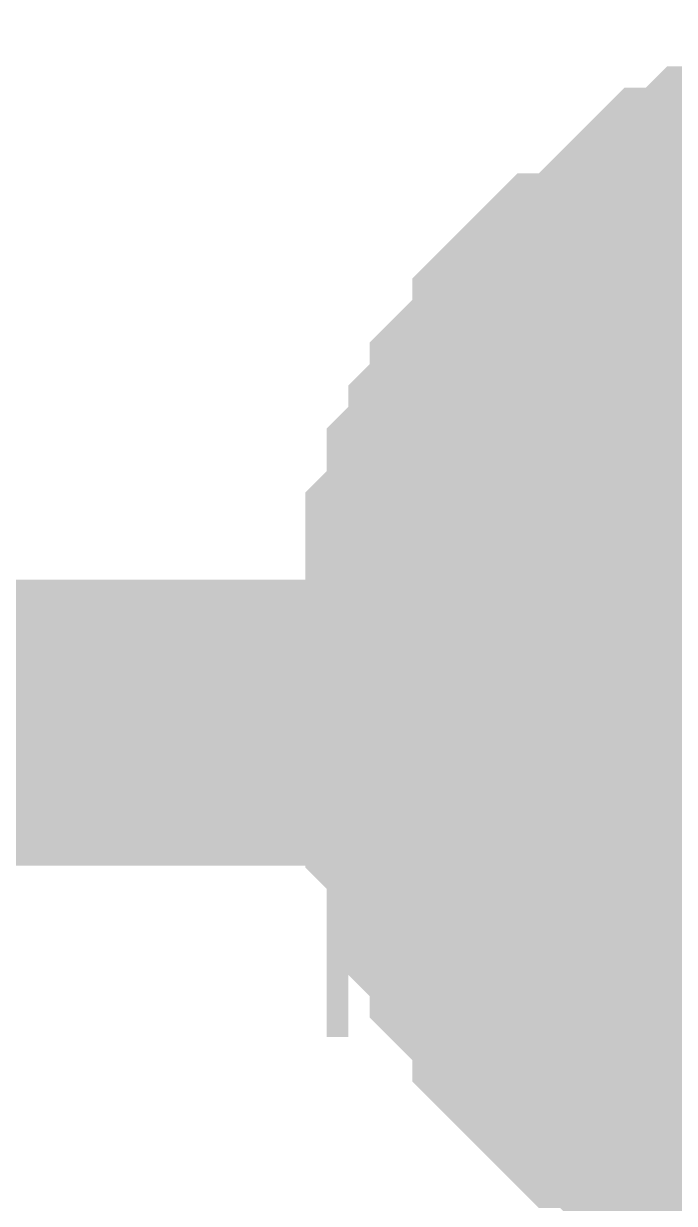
# Model space of a CAD drawing. Header units: millimetres. Extents: x 0 to 800, y 0 to 567.
# Drawn here: x 120.018 to 120.7, y 74.801 to 76.037 of the extents above; entities that cross this region are included whole.
import ezdxf

# ---------------------------------------------------------------- set-up
doc = ezdxf.new("R2010")
doc.units = ezdxf.units.MM
doc.layers.add('Sheet', color=255, linetype='Continuous')

msp = doc.modelspace()

# ---------------------------------------------------------------- linework, layer by layer
at = {"layer": 'Sheet'}
for points, const_width in [([(120.463, 75.3718), (120.463, 75.3942), (120.463, 75.4166), (120.463, 75.4614), (120.463, 75.4838), (120.4854, 75.5062), (120.4854, 75.5286), (120.4854, 75.551), (120.5078, 75.5734), (120.5078, 75.5958), (120.5302, 75.6182), (120.5302, 75.6406), (120.5526, 75.663), (120.575, 75.6854), (120.575, 75.7078), (120.5974, 75.7302), (120.6198, 75.7302), (120.6422, 75.7526), (120.6646, 75.775), (120.687, 75.7974), (120.687, 75.7974), (120.7094, 75.8198), (120.7318, 75.8198), (120.7542, 75.8422), (120.7766, 75.8422), (120.799, 75.8646), (120.8214, 75.8646), (120.8438, 75.8646), (120.8886, 75.887)], 0.2997), ([(120.463, 75.3718), (120.463, 75.3942), (120.463, 75.4166), (120.463, 75.4614), (120.463, 75.4838), (120.4854, 75.5062), (120.4854, 75.5286), (120.4854, 75.551), (120.5078, 75.5734), (120.5078, 75.5958), (120.5302, 75.6182), (120.5302, 75.6406), (120.5526, 75.663), (120.575, 75.6854), (120.575, 75.7078), (120.5974, 75.7302), (120.6198, 75.7302), (120.6422, 75.7526), (120.6646, 75.775), (120.687, 75.7974), (120.687, 75.7974), (120.7094, 75.8198), (120.7318, 75.8198), (120.7542, 75.8422), (120.7766, 75.8422), (120.799, 75.8646), (120.8214, 75.8646), (120.8438, 75.8646), (120.8886, 75.887)], 0.2997), ([(120.463, 75.3718), (120.463, 75.3942), (120.463, 75.4166), (120.463, 75.4614), (120.463, 75.4838), (120.4854, 75.5062), (120.4854, 75.5286), (120.4854, 75.551), (120.5078, 75.5734), (120.5078, 75.5958), (120.5302, 75.6182), (120.5302, 75.6406), (120.5526, 75.663), (120.575, 75.6854), (120.575, 75.7078), (120.5974, 75.7302), (120.6198, 75.7302), (120.6422, 75.7526), (120.6646, 75.775), (120.687, 75.7974), (120.687, 75.7974), (120.7094, 75.8198), (120.7318, 75.8198), (120.7542, 75.8422), (120.7766, 75.8422), (120.799, 75.8646), (120.8214, 75.8646), (120.8438, 75.8646), (120.8886, 75.887)], 0.2997), ([(120.463, 75.3718), (120.463, 75.3942), (120.463, 75.4166), (120.463, 75.4614), (120.463, 75.4838), (120.4854, 75.5062), (120.4854, 75.5286), (120.4854, 75.551), (120.5078, 75.5734), (120.5078, 75.5958), (120.5302, 75.6182), (120.5302, 75.6406), (120.5526, 75.663), (120.575, 75.6854), (120.575, 75.7078), (120.5974, 75.7302), (120.6198, 75.7302), (120.6422, 75.7526), (120.6646, 75.775), (120.687, 75.7974), (120.687, 75.7974), (120.7094, 75.8198), (120.7318, 75.8198), (120.7542, 75.8422), (120.7766, 75.8422), (120.799, 75.8646), (120.8214, 75.8646), (120.8438, 75.8646), (120.8886, 75.887)], 0.2997), ([(120.463, 75.3718), (120.463, 75.3942), (120.463, 75.4166), (120.463, 75.4614), (120.463, 75.4838), (120.4854, 75.5062), (120.4854, 75.5286), (120.4854, 75.551), (120.5078, 75.5734), (120.5078, 75.5958), (120.5302, 75.6182), (120.5302, 75.6406), (120.5526, 75.663), (120.575, 75.6854), (120.575, 75.7078), (120.5974, 75.7302), (120.6198, 75.7302), (120.6422, 75.7526), (120.6646, 75.775), (120.687, 75.7974), (120.687, 75.7974), (120.7094, 75.8198), (120.7318, 75.8198), (120.7542, 75.8422), (120.7766, 75.8422), (120.799, 75.8646), (120.8214, 75.8646), (120.8438, 75.8646), (120.8886, 75.887)], 0.2997), ([(120.463, 75.3718), (120.463, 75.3942), (120.463, 75.4166), (120.463, 75.4614), (120.463, 75.4838), (120.4854, 75.5062), (120.4854, 75.5286), (120.4854, 75.551), (120.5078, 75.5734), (120.5078, 75.5958), (120.5302, 75.6182), (120.5302, 75.6406), (120.5526, 75.663), (120.575, 75.6854), (120.575, 75.7078), (120.5974, 75.7302), (120.6198, 75.7302), (120.6422, 75.7526), (120.6646, 75.775), (120.687, 75.7974), (120.687, 75.7974), (120.7094, 75.8198), (120.7318, 75.8198), (120.7542, 75.8422), (120.7766, 75.8422), (120.799, 75.8646), (120.8214, 75.8646), (120.8438, 75.8646), (120.8886, 75.887)], 0.2997), ([(120.463, 75.3047), (120.463, 75.3271), (120.463, 75.3494), (120.463, 75.3942), (120.463, 75.4166), (120.4854, 75.439), (120.4854, 75.4614), (120.4854, 75.4838), (120.5078, 75.5062), (120.5078, 75.5286), (120.5302, 75.551), (120.5302, 75.5734), (120.5526, 75.5958), (120.575, 75.6182), (120.575, 75.6406), (120.5974, 75.663), (120.6198, 75.663), (120.6422, 75.6854), (120.6646, 75.7078), (120.687, 75.7302), (120.687, 75.7302), (120.7094, 75.7526), (120.7318, 75.7526), (120.7542, 75.775), (120.7766, 75.775), (120.799, 75.7974), (120.8214, 75.7974), (120.8438, 75.7974), (120.8886, 75.8198)], 0.2997), ([(120.463, 75.3047), (120.463, 75.3271), (120.463, 75.3494), (120.463, 75.3942), (120.463, 75.4166), (120.4854, 75.439), (120.4854, 75.4614), (120.4854, 75.4838), (120.5078, 75.5062), (120.5078, 75.5286), (120.5302, 75.551), (120.5302, 75.5734), (120.5526, 75.5958), (120.575, 75.6182), (120.575, 75.6406), (120.5974, 75.663), (120.6198, 75.663), (120.6422, 75.6854), (120.6646, 75.7078), (120.687, 75.7302), (120.687, 75.7302), (120.7094, 75.7526), (120.7318, 75.7526), (120.7542, 75.775), (120.7766, 75.775), (120.799, 75.7974), (120.8214, 75.7974), (120.8438, 75.7974), (120.8886, 75.8198)], 0.2997), ([(120.463, 75.3047), (120.463, 75.3271), (120.463, 75.3494), (120.463, 75.3942), (120.463, 75.4166), (120.4854, 75.439), (120.4854, 75.4614), (120.4854, 75.4838), (120.5078, 75.5062), (120.5078, 75.5286), (120.5302, 75.551), (120.5302, 75.5734), (120.5526, 75.5958), (120.575, 75.6182), (120.575, 75.6406), (120.5974, 75.663), (120.6198, 75.663), (120.6422, 75.6854), (120.6646, 75.7078), (120.687, 75.7302), (120.687, 75.7302), (120.7094, 75.7526), (120.7318, 75.7526), (120.7542, 75.775), (120.7766, 75.775), (120.799, 75.7974), (120.8214, 75.7974), (120.8438, 75.7974), (120.8886, 75.8198)], 0.2997), ([(120.463, 75.3047), (120.463, 75.3271), (120.463, 75.3494), (120.463, 75.3942), (120.463, 75.4166), (120.4854, 75.439), (120.4854, 75.4614), (120.4854, 75.4838), (120.5078, 75.5062), (120.5078, 75.5286), (120.5302, 75.551), (120.5302, 75.5734), (120.5526, 75.5958), (120.575, 75.6182), (120.575, 75.6406), (120.5974, 75.663), (120.6198, 75.663), (120.6422, 75.6854), (120.6646, 75.7078), (120.687, 75.7302), (120.687, 75.7302), (120.7094, 75.7526), (120.7318, 75.7526), (120.7542, 75.775), (120.7766, 75.775), (120.799, 75.7974), (120.8214, 75.7974), (120.8438, 75.7974), (120.8886, 75.8198)], 0.2997), ([(120.463, 75.3718), (120.463, 75.3942), (120.463, 75.4166), (120.463, 75.4614), (120.463, 75.4838), (120.4854, 75.5062), (120.4854, 75.5286), (120.4854, 75.551), (120.5078, 75.5734), (120.5078, 75.5958), (120.5302, 75.6182), (120.5302, 75.6406), (120.5526, 75.663), (120.575, 75.6854), (120.575, 75.7078), (120.5974, 75.7302), (120.6198, 75.7302), (120.6422, 75.7526), (120.6646, 75.775), (120.687, 75.7974), (120.687, 75.7974), (120.7094, 75.8198), (120.7318, 75.8198), (120.7542, 75.8422)], 0.0991), ([(120.463, 75.3718), (120.463, 75.3942), (120.463, 75.4166), (120.463, 75.4614), (120.463, 75.4838), (120.4854, 75.5062), (120.4854, 75.5286), (120.4854, 75.551), (120.5078, 75.5734), (120.5078, 75.5958), (120.5302, 75.6182), (120.5302, 75.6406), (120.5526, 75.663), (120.575, 75.6854), (120.575, 75.7078), (120.5974, 75.7302), (120.6198, 75.7302), (120.6422, 75.7526), (120.6646, 75.775), (120.687, 75.7974), (120.687, 75.7974), (120.7094, 75.8198), (120.7318, 75.8198), (120.7542, 75.8422)], 0.0991), ([(120.463, 75.3718), (120.463, 75.3942), (120.463, 75.4166), (120.463, 75.4614), (120.463, 75.4838), (120.4854, 75.5062), (120.4854, 75.5286), (120.4854, 75.551), (120.5078, 75.5734), (120.5078, 75.5958), (120.5302, 75.6182), (120.5302, 75.6406), (120.5526, 75.663), (120.575, 75.6854), (120.575, 75.7078), (120.5974, 75.7302), (120.6198, 75.7302), (120.6422, 75.7526), (120.6646, 75.775), (120.687, 75.7974), (120.687, 75.7974), (120.7094, 75.8198), (120.7318, 75.8198), (120.7542, 75.8422)], 0.0991), ([(120.463, 75.3718), (120.463, 75.3942), (120.463, 75.4166), (120.463, 75.4614), (120.463, 75.4838), (120.4854, 75.5062), (120.4854, 75.5286), (120.4854, 75.551), (120.5078, 75.5734), (120.5078, 75.5958), (120.5302, 75.6182), (120.5302, 75.6406), (120.5526, 75.663), (120.575, 75.6854), (120.575, 75.7078), (120.5974, 75.7302), (120.6198, 75.7302), (120.6422, 75.7526), (120.6646, 75.775), (120.687, 75.7974), (120.687, 75.7974), (120.7094, 75.8198), (120.7318, 75.8198), (120.7542, 75.8422)], 0.0991), ([(120.463, 75.3718), (120.463, 75.3942), (120.463, 75.4166), (120.463, 75.4614), (120.463, 75.4838), (120.4854, 75.5062), (120.4854, 75.5286), (120.4854, 75.551), (120.5078, 75.5734), (120.5078, 75.5958), (120.5302, 75.6182), (120.5302, 75.6406), (120.5526, 75.663), (120.575, 75.6854), (120.575, 75.7078), (120.5974, 75.7302), (120.6198, 75.7302), (120.6422, 75.7526), (120.6646, 75.775), (120.687, 75.7974), (120.687, 75.7974), (120.7094, 75.8198), (120.7318, 75.8198), (120.7542, 75.8422)], 0.0991), ([(120.463, 75.3718), (120.463, 75.3942), (120.463, 75.4166), (120.463, 75.4614), (120.463, 75.4838), (120.4854, 75.5062), (120.4854, 75.5286), (120.4854, 75.551), (120.5078, 75.5734), (120.5078, 75.5958), (120.5302, 75.6182), (120.5302, 75.6406), (120.5526, 75.663), (120.575, 75.6854), (120.575, 75.7078), (120.5974, 75.7302), (120.6198, 75.7302), (120.6422, 75.7526), (120.6646, 75.775), (120.687, 75.7974), (120.687, 75.7974), (120.7094, 75.8198), (120.7318, 75.8198), (120.7542, 75.8422)], 0.0991), ([(120.463, 75.3047), (120.463, 75.3271), (120.463, 75.3494), (120.463, 75.3942), (120.463, 75.4166), (120.4854, 75.439), (120.4854, 75.4614), (120.4854, 75.4838), (120.5078, 75.5062), (120.5078, 75.5286), (120.5302, 75.551), (120.5302, 75.5734), (120.5526, 75.5958), (120.575, 75.6182), (120.575, 75.6406), (120.5974, 75.663), (120.6198, 75.663), (120.6422, 75.6854), (120.6646, 75.7078), (120.687, 75.7302), (120.687, 75.7302), (120.7094, 75.7526), (120.7318, 75.7526), (120.7542, 75.775)], 0.0991), ([(120.463, 75.3047), (120.463, 75.3271), (120.463, 75.3494), (120.463, 75.3942), (120.463, 75.4166), (120.4854, 75.439), (120.4854, 75.4614), (120.4854, 75.4838), (120.5078, 75.5062), (120.5078, 75.5286), (120.5302, 75.551), (120.5302, 75.5734), (120.5526, 75.5958), (120.575, 75.6182), (120.575, 75.6406), (120.5974, 75.663), (120.6198, 75.663), (120.6422, 75.6854), (120.6646, 75.7078), (120.687, 75.7302), (120.687, 75.7302), (120.7094, 75.7526), (120.7318, 75.7526), (120.7542, 75.775)], 0.0991), ([(120.463, 75.3047), (120.463, 75.3271), (120.463, 75.3494), (120.463, 75.3942), (120.463, 75.4166), (120.4854, 75.439), (120.4854, 75.4614), (120.4854, 75.4838), (120.5078, 75.5062), (120.5078, 75.5286), (120.5302, 75.551), (120.5302, 75.5734), (120.5526, 75.5958), (120.575, 75.6182), (120.575, 75.6406), (120.5974, 75.663), (120.6198, 75.663), (120.6422, 75.6854), (120.6646, 75.7078), (120.687, 75.7302), (120.687, 75.7302), (120.7094, 75.7526), (120.7318, 75.7526), (120.7542, 75.775)], 0.0991), ([(120.463, 75.3047), (120.463, 75.3271), (120.463, 75.3494), (120.463, 75.3942), (120.463, 75.4166), (120.4854, 75.439), (120.4854, 75.4614), (120.4854, 75.4838), (120.5078, 75.5062), (120.5078, 75.5286), (120.5302, 75.551), (120.5302, 75.5734), (120.5526, 75.5958), (120.575, 75.6182), (120.575, 75.6406), (120.5974, 75.663), (120.6198, 75.663), (120.6422, 75.6854), (120.6646, 75.7078), (120.687, 75.7302), (120.687, 75.7302), (120.7094, 75.7526), (120.7318, 75.7526), (120.7542, 75.775)], 0.0991), ([(120.9782, 75.3718), (120.9782, 75.3047), (109.2858, 75.3047)], 0.2997), ([(120.8886, 74.8567), (120.8438, 74.8791), (120.8214, 74.8791), (120.799, 74.8791), (120.7766, 74.9015), (120.7542, 74.9015), (120.7318, 74.9239), (120.7094, 74.9239), (120.687, 74.9463), (120.687, 74.9463), (120.6646, 74.9687), (120.6422, 74.9911), (120.6198, 75.0135), (120.5974, 75.0135), (120.575, 75.0359), (120.575, 75.0583), (120.5526, 75.0807), (120.5302, 75.1031), (120.5302, 75.1255), (120.5078, 75.1479), (120.5078, 75.1703), (120.4854, 75.1927), (120.4854, 75.2151), (120.4854, 75.2375), (120.463, 75.2599), (120.463, 75.2823), (120.463, 75.3271), (120.463, 75.3494), (120.463, 75.3718)], 0.2997), ([(120.463, 75.3718), (120.463, 75.3718)], 0.2997), ([(120.8886, 74.8567), (120.8438, 74.8791), (120.8214, 74.8791), (120.799, 74.8791), (120.7766, 74.9015), (120.7542, 74.9015), (120.7318, 74.9239), (120.7094, 74.9239), (120.687, 74.9463), (120.687, 74.9463), (120.6646, 74.9687), (120.6422, 74.9911), (120.6198, 75.0135), (120.5974, 75.0135), (120.575, 75.0359), (120.575, 75.0583), (120.5526, 75.0807), (120.5302, 75.1031), (120.5302, 75.1255), (120.5078, 75.1479), (120.5078, 75.1703), (120.4854, 75.1927), (120.4854, 75.2151), (120.4854, 75.2375), (120.463, 75.2599), (120.463, 75.2823), (120.463, 75.3271), (120.463, 75.3494), (120.463, 75.3718)], 0.2997), ([(120.463, 75.3718), (120.463, 75.3718)], 0.2997), ([(120.8886, 74.8567), (120.8438, 74.8791), (120.8214, 74.8791), (120.799, 74.8791), (120.7766, 74.9015), (120.7542, 74.9015), (120.7318, 74.9239), (120.7094, 74.9239), (120.687, 74.9463), (120.687, 74.9463), (120.6646, 74.9687), (120.6422, 74.9911), (120.6198, 75.0135), (120.5974, 75.0135), (120.575, 75.0359), (120.575, 75.0583), (120.5526, 75.0807), (120.5302, 75.1031), (120.5302, 75.1255), (120.5078, 75.1479), (120.5078, 75.1703), (120.4854, 75.1927), (120.4854, 75.2151), (120.4854, 75.2375), (120.463, 75.2599), (120.463, 75.2823), (120.463, 75.3271), (120.463, 75.3494), (120.463, 75.3718)], 0.2997), ([(120.463, 75.3718), (120.463, 75.3718)], 0.2997), ([(120.8886, 74.8567), (120.8438, 74.8791), (120.8214, 74.8791), (120.799, 74.8791), (120.7766, 74.9015), (120.7542, 74.9015), (120.7318, 74.9239), (120.7094, 74.9239), (120.687, 74.9463), (120.687, 74.9463), (120.6646, 74.9687), (120.6422, 74.9911), (120.6198, 75.0135), (120.5974, 75.0135), (120.575, 75.0359), (120.575, 75.0583), (120.5526, 75.0807), (120.5302, 75.1031), (120.5302, 75.1255), (120.5078, 75.1479), (120.5078, 75.1703), (120.4854, 75.1927), (120.4854, 75.2151), (120.4854, 75.2375), (120.463, 75.2599), (120.463, 75.2823), (120.463, 75.3271), (120.463, 75.3494), (120.463, 75.3718)], 0.2997), ([(120.463, 75.3718), (120.463, 75.3718)], 0.2997), ([(120.8886, 74.8567), (120.8438, 74.8791), (120.8214, 74.8791), (120.799, 74.8791), (120.7766, 74.9015), (120.7542, 74.9015), (120.7318, 74.9239), (120.7094, 74.9239), (120.687, 74.9463), (120.687, 74.9463), (120.6646, 74.9687), (120.6422, 74.9911), (120.6198, 75.0135), (120.5974, 75.0135), (120.575, 75.0359), (120.575, 75.0583), (120.5526, 75.0807), (120.5302, 75.1031), (120.5302, 75.1255), (120.5078, 75.1479), (120.5078, 75.1703), (120.4854, 75.1927), (120.4854, 75.2151), (120.4854, 75.2375), (120.463, 75.2599), (120.463, 75.2823), (120.463, 75.3271), (120.463, 75.3494), (120.463, 75.3718)], 0.2997), ([(120.463, 75.3718), (120.463, 75.3718)], 0.2997), ([(120.8886, 74.8567), (120.8438, 74.8791), (120.8214, 74.8791), (120.799, 74.8791), (120.7766, 74.9015), (120.7542, 74.9015), (120.7318, 74.9239), (120.7094, 74.9239), (120.687, 74.9463), (120.687, 74.9463), (120.6646, 74.9687), (120.6422, 74.9911), (120.6198, 75.0135), (120.5974, 75.0135), (120.575, 75.0359), (120.575, 75.0583), (120.5526, 75.0807), (120.5302, 75.1031), (120.5302, 75.1255), (120.5078, 75.1479), (120.5078, 75.1703), (120.4854, 75.1927), (120.4854, 75.2151), (120.4854, 75.2375), (120.463, 75.2599), (120.463, 75.2823), (120.463, 75.3271), (120.463, 75.3494), (120.463, 75.3718)], 0.2997), ([(120.463, 75.3718), (120.463, 75.3718)], 0.2997), ([(120.8886, 74.8119), (120.8438, 74.8343), (120.8214, 74.8343), (120.799, 74.8343), (120.7766, 74.8567), (120.7542, 74.8567), (120.7318, 74.8791), (120.7094, 74.8791), (120.687, 74.9015), (120.687, 74.9015), (120.6646, 74.9239), (120.6422, 74.9463), (120.6198, 74.9463), (120.5974, 74.9687), (120.575, 74.9911), (120.575, 75.0135), (120.5526, 75.0359), (120.5302, 75.0583), (120.5302, 75.0807), (120.5078, 75.1031), (120.5078, 75.1255), (120.4854, 75.1255), (120.4854, 75.1703), (120.4854, 75.1927), (120.463, 75.2151), (120.463, 75.2375), (120.463, 75.2599), (120.463, 75.2823), (120.463, 75.3047)], 0.2997), ([(120.463, 75.3047), (120.463, 75.3047)], 0.2997), ([(120.8886, 74.8119), (120.8438, 74.8343), (120.8214, 74.8343), (120.799, 74.8343), (120.7766, 74.8567), (120.7542, 74.8567), (120.7318, 74.8791), (120.7094, 74.8791), (120.687, 74.9015), (120.687, 74.9015), (120.6646, 74.9239), (120.6422, 74.9463), (120.6198, 74.9463), (120.5974, 74.9687), (120.575, 74.9911), (120.575, 75.0135), (120.5526, 75.0359), (120.5302, 75.0583), (120.5302, 75.0807), (120.5078, 75.1031), (120.5078, 75.1255), (120.4854, 75.1255), (120.4854, 75.1703), (120.4854, 75.1927), (120.463, 75.2151), (120.463, 75.2375), (120.463, 75.2599), (120.463, 75.2823), (120.463, 75.3047)], 0.2997), ([(120.463, 75.3047), (120.463, 75.3047)], 0.2997), ([(120.8886, 74.8119), (120.8438, 74.8343), (120.8214, 74.8343), (120.799, 74.8343), (120.7766, 74.8567), (120.7542, 74.8567), (120.7318, 74.8791), (120.7094, 74.8791), (120.687, 74.9015), (120.687, 74.9015), (120.6646, 74.9239), (120.6422, 74.9463), (120.6198, 74.9463), (120.5974, 74.9687), (120.575, 74.9911), (120.575, 75.0135), (120.5526, 75.0359), (120.5302, 75.0583), (120.5302, 75.0807), (120.5078, 75.1031), (120.5078, 75.1255), (120.4854, 75.1255), (120.4854, 75.1703), (120.4854, 75.1927), (120.463, 75.2151), (120.463, 75.2375), (120.463, 75.2599), (120.463, 75.2823), (120.463, 75.3047)], 0.2997), ([(120.463, 75.3047), (120.463, 75.3047)], 0.2997), ([(120.8886, 74.8119), (120.8438, 74.8343), (120.8214, 74.8343), (120.799, 74.8343), (120.7766, 74.8567), (120.7542, 74.8567), (120.7318, 74.8791), (120.7094, 74.8791), (120.687, 74.9015), (120.687, 74.9015), (120.6646, 74.9239), (120.6422, 74.9463), (120.6198, 74.9463), (120.5974, 74.9687), (120.575, 74.9911), (120.575, 75.0135), (120.5526, 75.0359), (120.5302, 75.0583), (120.5302, 75.0807), (120.5078, 75.1031), (120.5078, 75.1255), (120.4854, 75.1255), (120.4854, 75.1703), (120.4854, 75.1927), (120.463, 75.2151), (120.463, 75.2375), (120.463, 75.2599), (120.463, 75.2823), (120.463, 75.3047)], 0.2997), ([(120.463, 75.3047), (120.463, 75.3047)], 0.2997), ([(120.7542, 74.9015), (120.7318, 74.9239), (120.7094, 74.9239), (120.687, 74.9463), (120.687, 74.9463), (120.6646, 74.9687), (120.6422, 74.9911), (120.6198, 75.0135), (120.5974, 75.0135), (120.575, 75.0359), (120.575, 75.0583), (120.5526, 75.0807), (120.5302, 75.1031), (120.5302, 75.1255), (120.5078, 75.1479), (120.5078, 75.1703), (120.4854, 75.1927), (120.4854, 75.2151), (120.4854, 75.2375), (120.463, 75.2599), (120.463, 75.2823), (120.463, 75.3271), (120.463, 75.3494), (120.463, 75.3718)], 0.0991), ([(120.463, 75.3718), (120.463, 75.3718)], 0.0991), ([(120.7542, 74.9015), (120.7318, 74.9239), (120.7094, 74.9239), (120.687, 74.9463), (120.687, 74.9463), (120.6646, 74.9687), (120.6422, 74.9911), (120.6198, 75.0135), (120.5974, 75.0135), (120.575, 75.0359), (120.575, 75.0583), (120.5526, 75.0807), (120.5302, 75.1031), (120.5302, 75.1255), (120.5078, 75.1479), (120.5078, 75.1703), (120.4854, 75.1927), (120.4854, 75.2151), (120.4854, 75.2375), (120.463, 75.2599), (120.463, 75.2823), (120.463, 75.3271), (120.463, 75.3494), (120.463, 75.3718)], 0.0991), ([(120.463, 75.3718), (120.463, 75.3718)], 0.0991), ([(120.7542, 74.9015), (120.7318, 74.9239), (120.7094, 74.9239), (120.687, 74.9463), (120.687, 74.9463), (120.6646, 74.9687), (120.6422, 74.9911), (120.6198, 75.0135), (120.5974, 75.0135), (120.575, 75.0359), (120.575, 75.0583), (120.5526, 75.0807), (120.5302, 75.1031), (120.5302, 75.1255), (120.5078, 75.1479), (120.5078, 75.1703), (120.4854, 75.1927), (120.4854, 75.2151), (120.4854, 75.2375), (120.463, 75.2599), (120.463, 75.2823), (120.463, 75.3271), (120.463, 75.3494), (120.463, 75.3718)], 0.0991), ([(120.463, 75.3718), (120.463, 75.3718)], 0.0991), ([(120.7542, 74.9015), (120.7318, 74.9239), (120.7094, 74.9239), (120.687, 74.9463), (120.687, 74.9463), (120.6646, 74.9687), (120.6422, 74.9911), (120.6198, 75.0135), (120.5974, 75.0135), (120.575, 75.0359), (120.575, 75.0583), (120.5526, 75.0807), (120.5302, 75.1031), (120.5302, 75.1255), (120.5078, 75.1479), (120.5078, 75.1703), (120.4854, 75.1927), (120.4854, 75.2151), (120.4854, 75.2375), (120.463, 75.2599), (120.463, 75.2823), (120.463, 75.3271), (120.463, 75.3494), (120.463, 75.3718)], 0.0991), ([(120.463, 75.3718), (120.463, 75.3718)], 0.0991), ([(120.7542, 74.9015), (120.7318, 74.9239), (120.7094, 74.9239), (120.687, 74.9463), (120.687, 74.9463), (120.6646, 74.9687), (120.6422, 74.9911), (120.6198, 75.0135), (120.5974, 75.0135), (120.575, 75.0359), (120.575, 75.0583), (120.5526, 75.0807), (120.5302, 75.1031), (120.5302, 75.1255), (120.5078, 75.1479), (120.5078, 75.1703), (120.4854, 75.1927), (120.4854, 75.2151), (120.4854, 75.2375), (120.463, 75.2599), (120.463, 75.2823), (120.463, 75.3271), (120.463, 75.3494), (120.463, 75.3718)], 0.0991), ([(120.463, 75.3718), (120.463, 75.3718)], 0.0991), ([(120.7542, 74.9015), (120.7318, 74.9239), (120.7094, 74.9239), (120.687, 74.9463), (120.687, 74.9463), (120.6646, 74.9687), (120.6422, 74.9911), (120.6198, 75.0135), (120.5974, 75.0135), (120.575, 75.0359), (120.575, 75.0583), (120.5526, 75.0807), (120.5302, 75.1031), (120.5302, 75.1255), (120.5078, 75.1479), (120.5078, 75.1703), (120.4854, 75.1927), (120.4854, 75.2151), (120.4854, 75.2375), (120.463, 75.2599), (120.463, 75.2823), (120.463, 75.3271), (120.463, 75.3494), (120.463, 75.3718)], 0.0991), ([(120.463, 75.3718), (120.463, 75.3718)], 0.0991), ([(120.7542, 74.8567), (120.7318, 74.8791), (120.7094, 74.8791), (120.687, 74.9015), (120.687, 74.9015), (120.6646, 74.9239), (120.6422, 74.9463), (120.6198, 74.9463), (120.5974, 74.9687), (120.575, 74.9911), (120.575, 75.0135), (120.5526, 75.0359), (120.5302, 75.0583), (120.5302, 75.0807), (120.5078, 75.1031), (120.5078, 75.1255), (120.4854, 75.1255), (120.4854, 75.1703), (120.4854, 75.1927), (120.463, 75.2151), (120.463, 75.2375), (120.463, 75.2599), (120.463, 75.2823), (120.463, 75.3047)], 0.0991), ([(120.463, 75.3047), (120.463, 75.3047)], 0.0991), ([(120.7542, 74.8567), (120.7318, 74.8791), (120.7094, 74.8791), (120.687, 74.9015), (120.687, 74.9015), (120.6646, 74.9239), (120.6422, 74.9463), (120.6198, 74.9463), (120.5974, 74.9687), (120.575, 74.9911), (120.575, 75.0135), (120.5526, 75.0359), (120.5302, 75.0583), (120.5302, 75.0807), (120.5078, 75.1031), (120.5078, 75.1255), (120.4854, 75.1255), (120.4854, 75.1703), (120.4854, 75.1927), (120.463, 75.2151), (120.463, 75.2375), (120.463, 75.2599), (120.463, 75.2823), (120.463, 75.3047)], 0.0991), ([(120.463, 75.3047), (120.463, 75.3047)], 0.0991), ([(120.7542, 74.8567), (120.7318, 74.8791), (120.7094, 74.8791), (120.687, 74.9015), (120.687, 74.9015), (120.6646, 74.9239), (120.6422, 74.9463), (120.6198, 74.9463), (120.5974, 74.9687), (120.575, 74.9911), (120.575, 75.0135), (120.5526, 75.0359), (120.5302, 75.0583), (120.5302, 75.0807), (120.5078, 75.1031), (120.5078, 75.1255), (120.4854, 75.1255), (120.4854, 75.1703), (120.4854, 75.1927), (120.463, 75.2151), (120.463, 75.2375), (120.463, 75.2599), (120.463, 75.2823), (120.463, 75.3047)], 0.0991), ([(120.463, 75.3047), (120.463, 75.3047)], 0.0991), ([(120.7542, 74.8567), (120.7318, 74.8791), (120.7094, 74.8791), (120.687, 74.9015), (120.687, 74.9015), (120.6646, 74.9239), (120.6422, 74.9463), (120.6198, 74.9463), (120.5974, 74.9687), (120.575, 74.9911), (120.575, 75.0135), (120.5526, 75.0359), (120.5302, 75.0583), (120.5302, 75.0807), (120.5078, 75.1031), (120.5078, 75.1255), (120.4854, 75.1255), (120.4854, 75.1703), (120.4854, 75.1927), (120.463, 75.2151), (120.463, 75.2375), (120.463, 75.2599), (120.463, 75.2823), (120.463, 75.3047)], 0.0991), ([(120.463, 75.3047), (120.463, 75.3047)], 0.0991)]:
    msp.add_lwpolyline(points, dxfattribs=dict(at, const_width=const_width))
at = {"layer": 'Sheet', "const_width": 0.508}
for points in [[(120.716, 75.3783, 1), (121.224, 75.3783, 1)], [(120.716, 75.316, 1), (121.224, 75.316, 1)]]:
    msp.add_lwpolyline(points, format="xyb", close=True, dxfattribs=at)

doc.saveas('drawing.dxf')
